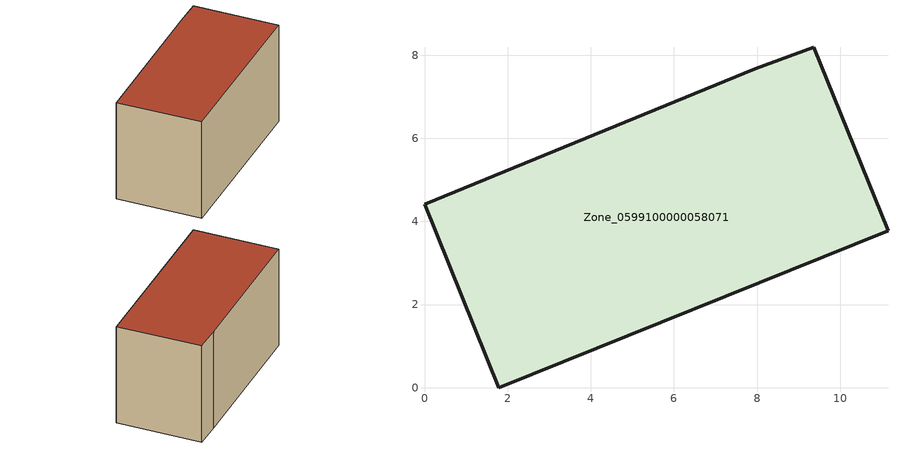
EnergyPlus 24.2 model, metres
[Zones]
Zone_0599100000058071
 floor ground (C_G): 0,4.41 7.96,7.67 9.36,8.19 11.15,3.78 1.79,0 z2.98
 wall outside (C_F): 1.79,0 11.15,3.78 9.36,8.19 7.96,7.67 0,4.41 1.79,0 z2.98:8.83
 roof outside (C_R): 7.96,7.67 0,4.41 1.79,0 11.15,3.78 9.36,8.19 z8.83
[BUILDING]
Pand.0599100000058071: North Axis=0; Terrain=City; Loads Convergence Tolerance Value=0.04; Temperature Convergence Tolerance Value=0.4; Solar Distribution=FullExterior; Maximum Number of Warmup Days=25; Minimum Number of Warmup Days=1
[Site:Location]
Rotterdam.The.Hague.AP_ZH_NLD Design_Conditions: Latitude=51.96; Longitude=4.45; Time Zone=1; Elevation=-4.5
[SITE:GROUNDTEMPERATURE:BUILDINGSURFACE]
18, 18, 18, 18, 18, 18, 18, 18, 18, 18, 18, 18
[MATERIAL] Thermal Absorptance=0.9; Solar Absorptance=0.7; Visible Absorptance=0.7
Name | Roughness | Thickness | Conductivity | Density | Specific Heat
G.TC.1946-1964 | MediumSmooth | 0.15 | 1 | 540 | 1210
F.TC.1946-1964 | Rough | 0.3 | 0.857143 | 1920 | 840
R.TC.1946-1964 | MediumRough | 0.2 | 0.235294 | 1500 | 1000
[CONSTRUCTION]
C_G: G.TC.1946-1964
C_F: F.TC.1946-1964
C_R: R.TC.1946-1964
[ZONE]
Zone_0599100000058071: Type=1; Multiplier=1; Ceiling Height=Autocalculate; Volume=Autocalculate; Floor Area=autocalculate; Part of Total Floor Area=Yes
[ZONEINFILTRATION:DESIGNFLOWRATE]
Infil_Zone_0599100000058071: Zone or ZoneList or Space or SpaceList=Zone_0599100000058071; Schedule=AlwaysOn; Design Flow Rate Calculation Method=Flow/Area; Flow Rate per Floor Area=0.003; Constant Term Coefficient=1; Temperature Term Coefficient=0; Velocity Term Coefficient=0; Velocity Squared Term Coefficient=0
[HVACTEMPLATE:ZONE:IDEALLOADSAIRSYSTEM]
Zone_0599100000058071: Maximum Heating Supply Air Temperature=50; Minimum Cooling Supply Air Temperature=13; Maximum Heating Supply Air Humidity Ratio=0.0156; Minimum Cooling Supply Air Humidity Ratio=0.0077; Heating Limit=NoLimit; Cooling Limit=NoLimit; Dehumidification Control Type=ConstantSensibleHeatRatio; Cooling Sensible Heat Ratio=0.7; Dehumidification Setpoint=60; Humidification Control Type=None; Humidification Setpoint=30; Outdoor Air Method=None; Outdoor Air Flow Rate per Person=0.00944; Outdoor Air Flow Rate per Zone Floor Area=0; Outdoor Air Flow Rate per Zone=0; Demand Controlled Ventilation Type=None; Outdoor Air Economizer Type=NoEconomizer; Heat Recovery Type=None; Sensible Heat Recovery Effectiveness=0.7; Latent Heat Recovery Effectiveness=0.65
[ZONECONTROL:THERMOSTAT]
ThermostatControl_Zone_0599100000058071: Zone or ZoneList=Zone_0599100000058071; Control Type Schedule=DualSetpointControlType; Control 1=Thermostat_Zone_0599100000058071; Temperature Difference Between Cutout And Setpoint=0
[THERMOSTATSETPOINT:DUALSETPOINT]
Thermostat_Zone_0599100000058071: Heating Setpoint Temperature Schedule=HeatingSetpoint_Zone_0599100000058071; Cooling Setpoint Temperature Schedule=CoolingSetpoint_Zone_0599100000058071
[SCHEDULE:COMPACT]
HeatingSetpoint_Zone_0599100000058071: Through: 12/31, For: AllDays, Until: 24:00, 21
CoolingSetpoint_Zone_0599100000058071: Through: 12/31, For: AllDays, Until: 24:00, 24
DualSetpointControlType: Through: 12/31, For: AllDays, Until: 24:00, 4
AlwaysOn: Through: 12/31, For: AllDays, Until: 24:00, 1
